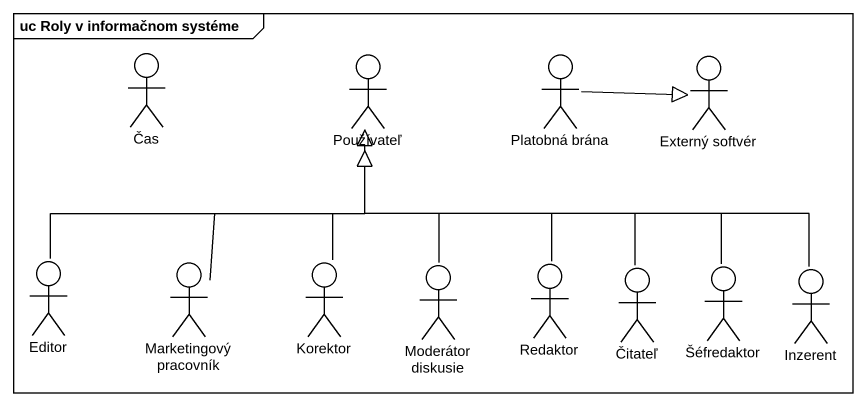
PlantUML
@startuml
mainframe uc Roly v informačnom systéme
actor Čas
actor Používateľ
actor "Platobná brána" as Platobná_brána
actor "Externý softvér" as Externý_softvér
actor Editor
actor "Marketingový pracovník" as Marketingový_pracovník
actor Korektor
actor Redaktor
actor "Moderátor diskusie" as Moderátor_diskusie
actor Čitateľ
actor Šéfredaktor
actor Inzerent
Platobná_brána -right-|> Externý_softvér
Editor -up-|> Používateľ
Marketingový_pracovník -up-|> Používateľ
Korektor -up-|> Používateľ
Redaktor -up-|> Používateľ
Moderátor_diskusie -up-|> Používateľ
Čitateľ -up-|> Používateľ
Šéfredaktor -left-|> Používateľ
Inzerent -left-|> Používateľ
@enduml
